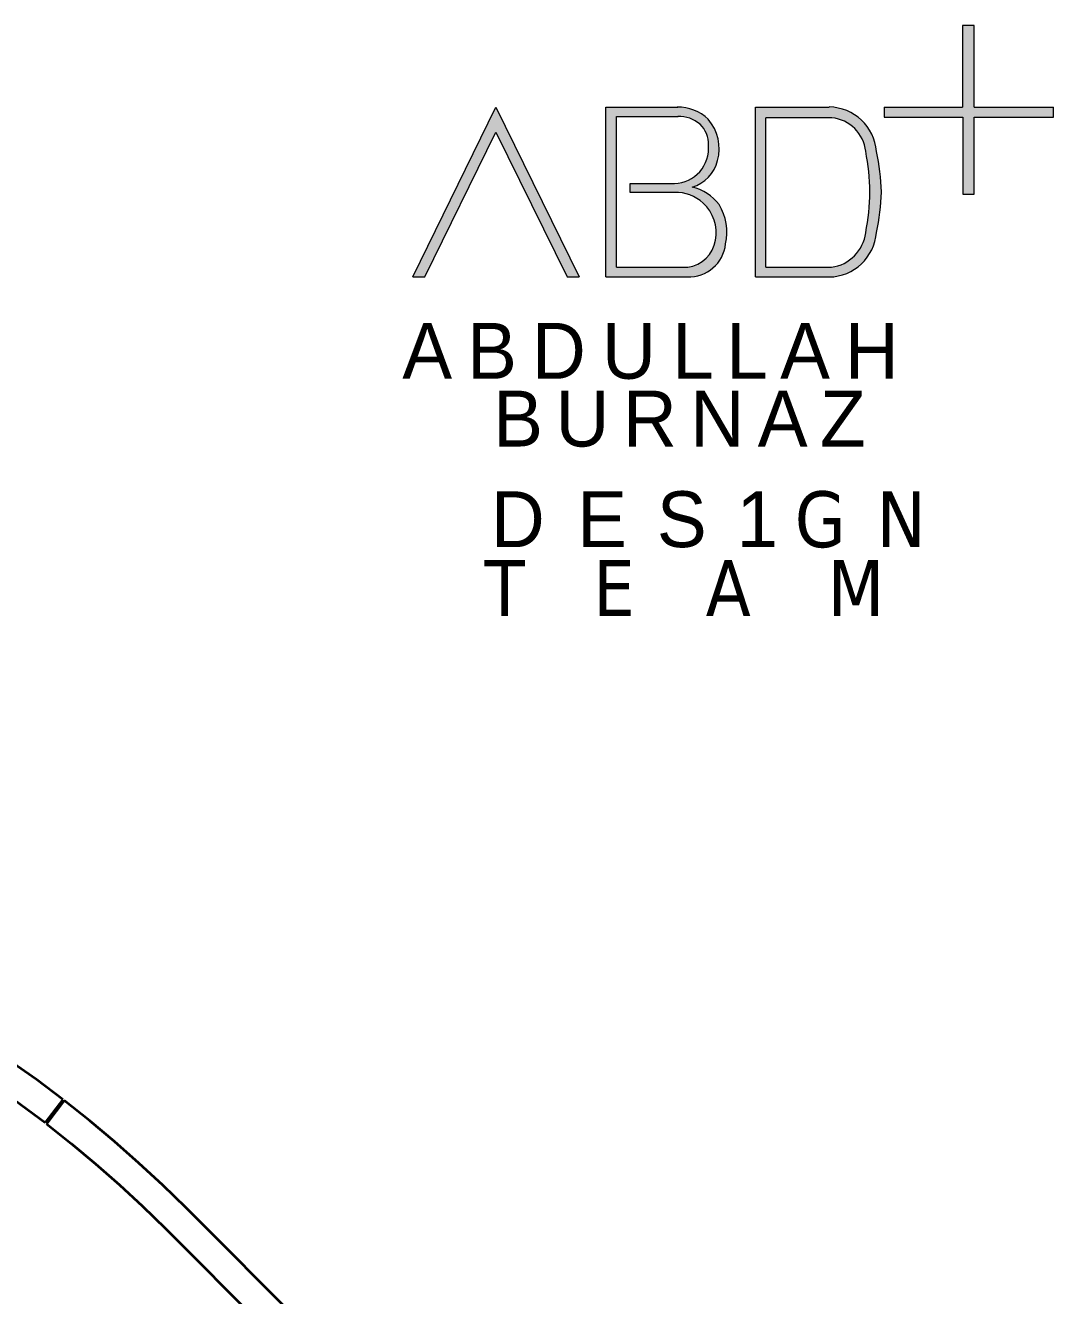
# Model space of a CAD drawing. Header units: millimetres. Extents: x -2729 to 15248, y -12439 to 5292.
# Drawn here: x 8712 to 10470, y -8537 to -6364 of the extents above; entities that cross this region are included whole.
import ezdxf

# ---------------------------------------------------------------- set-up
doc = ezdxf.new("R2010")
doc.units = ezdxf.units.MM
doc.layers.add('DUVAR 2_Ном_пера__60', color=7, linetype='Continuous', lineweight=35)
doc.layers.add('gzm', color=250, linetype='Continuous', lineweight=20)
doc.styles.add('GULAYLAR', font='tahoma.ttf')

# ---------------------------------------------------------------- blocks, each defined once
blk = doc.blocks.new('A$C73FC2815')
at = {"layer": 'gzm'}
h = blk.add_hatch(color=256, dxfattribs=at)
h.paths.add_polyline_path([(-108.69, 39.41), (-122.67, 10.78), (-120.64, 10.78), (-108.69, 35.18), (-96.69, 10.78), (-94.66, 10.78)])
h.paths.add_polyline_path([(-90.16, 39.41), (-90.16, 10.78), (-75.95, 10.78, 0.372389), (-70, 16.35, 0.197767), (-71.07, 22.97, 0.179129), (-75.63, 25.91, 0.265529), (-71.34, 30.4, 0.250639), (-72.91, 37.36, 0.193443), (-78.13, 39.41)])
h.paths.add_polyline_path([(-78.01, 37.83, -0.188668), (-74.29, 36.51, -0.220821), (-72.87, 33.02, -0.1925), (-74.32, 28.51, -0.195204), (-78.59, 26.53), (-86.07, 26.53), (-86.07, 25.01), (-78.59, 25.01, -0.200987), (-73.76, 23.22, -0.258469), (-71.68, 16.98, -0.329137), (-76.37, 12.43), (-88.37, 12.43), (-88.37, 37.83)], flags=16)
h.paths.add_polyline_path([(-64.97, 39.41), (-64.97, 10.78), (-52.56, 10.78, 0.386613), (-44.58, 18.29, 0.052077), (-43.75, 25.09, 0.052077), (-44.58, 31.9, 0.396582), (-52.84, 39.41)])
h.paths.add_polyline_path([(-52.08, 37.6, -0.354501), (-46.38, 31.95, -0.048919), (-45.65, 25.09, -0.048919), (-46.38, 18.24, -0.342576), (-52.17, 12.43), (-63.22, 12.43), (-63.22, 37.6)], flags=16)
h.paths.add_polyline_path([(-28.1, 39.41), (-28.1, 53.17), (-30.06, 53.17), (-30.06, 39.41), (-43.28, 39.41), (-43.28, 37.73), (-30.01, 37.73), (-30.01, 24.71), (-28.1, 24.71), (-28.1, 37.73), (-14.72, 37.73), (-14.72, 39.41)])
for p, q in [((-28.1, 53.17), (-30.06, 53.17)), ((-30.06, 53.17), (-30.06, 39.41)), ((-28.1, 39.41), (-28.1, 53.17)), ((-122.67, 10.78), (-108.69, 39.41)), ((-108.69, 39.41), (-94.66, 10.78)), ((-90.16, 39.41), (-78.02, 39.41)), ((-90.16, 10.78), (-90.16, 39.41)), ((-64.97, 39.41), (-52.56, 39.41)), ((-64.97, 10.78), (-64.97, 39.41)), ((-43.28, 39.41), (-30.06, 39.41)), ((-43.28, 39.41), (-43.28, 37.73)), ((-28.1, 39.41), (-14.72, 39.41)), ((-14.72, 37.73), (-14.72, 39.41)), ((-88.37, 12.43), (-88.37, 37.83)), ((-88.37, 37.83), (-78.01, 37.83)), ((-63.22, 12.43), (-63.22, 37.6)), ((-52.08, 37.6), (-63.22, 37.6)), ((-43.28, 37.73), (-30.01, 37.73)), ((-30.01, 37.73), (-30.01, 24.71)), ((-28.1, 24.71), (-28.1, 37.73)), ((-28.1, 37.73), (-14.72, 37.73)), ((-120.64, 10.78), (-108.69, 35.18)), ((-108.69, 35.18), (-96.69, 10.78)), ((-86.07, 25.01), (-86.07, 26.53)), ((-86.07, 26.53), (-78.59, 26.53)), ((-78.59, 25.01), (-86.07, 25.01)), ((-30.01, 24.71), (-28.1, 24.71)), ((-122.67, 10.78), (-120.64, 10.78)), ((-96.69, 10.78), (-94.66, 10.78)), ((-90.16, 10.78), (-75.95, 10.78)), ((-88.37, 12.43), (-76.37, 12.43)), ((-64.97, 10.78), (-52.56, 10.78)), ((-63.22, 12.43), (-52.17, 12.43))]:
    blk.add_line(p, q, dxfattribs=at)
for centre, radius, start, end in [((-78.07, 31.89), 7.52, 46.6403, 90.4333), ((-52.7, 31.27), 8.15, 4.461, 89.0096), ((-77.84, 32.42), 5.41, 49.1021, 91.8392), ((-77.34, 33.23), 4.47, 357.3393, 47.1483), ((-78.63, 32.41), 7.56, 344.5488, 40.8317), ((-52.71, 31.26), 6.37, 6.1739, 84.2518), ((-79.24, 32.58), 6.39, 320.4357, 4.0204), ((-77.41, 31.91), 6.26, 286.5199, 346.002), ((-80.95, 24.82), 35.29, 0.4458, 11.6484), ((-76.74, 24.52), 33, 1.0043, 12.9287), ((-78.89, 32.78), 6.26, 272.7483, 316.9302), ((-77.32, 18.28), 7.81, 36.8874, 77.51), ((-78.31, 18.35), 6.66, 46.9331, 92.3902), ((-80.95, 25.37), 35.29, 348.3516, 359.5542), ((-76.74, 25.67), 33, 347.0713, 358.9957), ((-78.35, 18.22), 6.79, 349.4939, 47.462), ((-78.59, 18.36), 8.82, 346.8193, 31.5666), ((-52.7, 18.92), 8.15, 270.9904, 355.539), ((-53.02, 19.06), 6.69, 277.3075, 352.9484), ((-76.19, 17), 6.23, 267.771, 353.9281), ((-77.1, 17.88), 5.5, 277.6888, 350.5619)]:
    blk.add_arc(centre, radius, start, end, dxfattribs=at)
blk = doc.blocks.new('A$C524F2546')
at = {"layer": 'gzm', "xscale": 2, "yscale": 2, "zscale": 2}
blk.add_blockref('A$C73FC2815', (8.44, 180.58), dxfattribs=at)
at = {"layer": 'gzm', "char_height": 18.8261, "width": 1214.4236, "attachment_point": 1, "style": 'GULAYLAR'}
for s, insert in [('{\\fGill Sans MT|b0|i0|c0|p34;\\T1.3;ABDULLAH\\T1.4;\\P    \\P   }', (-240.49, 186.65)), ('{\\fGill Sans MT|b0|i0|c0|p34;\\T1.4;\\P    \\T1.25;BURNAZ\\T1.4;\\P   }', (-249.04, 195.2)), ('{\\fGill Sans MT|b0|i0|c0|p34;\\T1.4;    \\T1.6;DES\\T1.4;1\\fTahoma|b0|i0|c162|p34;\\T1.6;GN\\T1.75;\\P   }', (-249.83, 129.9)), ('{\\fGill Sans MT|b0|i0|c0|p34;\\T1.4;  \\fTahoma|b0|i0|c162|p34;\\T1.75;\\P   \\T2.7;TEAM}', (-249.83, 138.1))]:
    blk.add_mtext(s, dxfattribs=dict(at, insert=insert))

msp = doc.modelspace()

# ---------------------------------------------------------------- linework, layer by layer
at = {"layer": 'DUVAR 2_Ном_пера__60', "linetype": 'Continuous'}
for p, q in [((8775.932, -8201.151), (8745.401, -8240.747)), ((8778.334, -8203.006), (8747.748, -8242.559)), ((9546.554, -8946.295), (8986.587, -8386.328)), ((8951.232, -8421.683), (9511.264, -8981.715))]:
    msp.add_line(p, q, dxfattribs=at)
at = {"layer": 'DUVAR 2_Ном_пера__60', "linetype": 'Continuous', "flags": 128}
for points in [[(8775.932, -8201.151), (8730.538, -8167.081), (8684.274, -8134.203), (8637.171, -8102.539), (8589.261, -8072.11), (8540.576, -8042.936), (8491.149, -8015.038), (8441.014, -7988.434)], [(8418.153, -8032.901), (8475.239, -8063.352), (8531.374, -8095.52), (8586.508, -8129.375), (8640.591, -8164.887), (8693.571, -8202.022), (8745.401, -8240.747)], [(8986.587, -8386.328), (8946.829, -8347.568), (8906.098, -8309.832), (8864.42, -8273.144), (8821.823, -8237.527), (8778.334, -8203.006)], [(8747.748, -8242.559), (8790.241, -8276.29), (8831.863, -8311.091), (8872.586, -8346.939), (8912.384, -8383.811), (8951.232, -8421.683)]]:
    msp.add_lwpolyline(points, dxfattribs=at)

# ---------------------------------------------------------------- block references
at = {"xscale": 5.075419015716762, "yscale": 5.075419015716762, "zscale": 5.075419015716762}
msp.add_blockref('A$C524F2546', (10577.028, -7820.123), dxfattribs=at)

doc.saveas('drawing.dxf')
